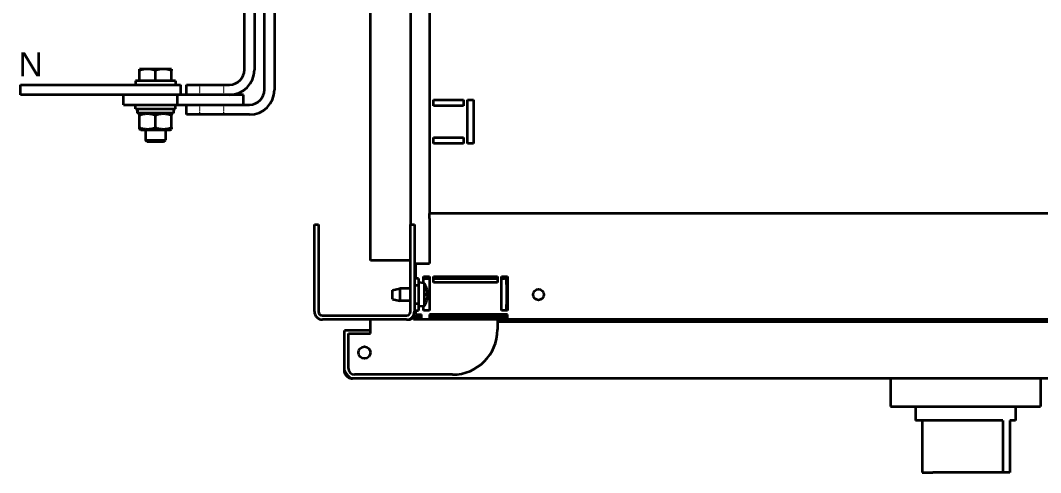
# Model space of a CAD drawing. Header units: millimetres. Extents: x -116965 to 323937, y 291661 to 566926.
# Drawn here: x -13696 to -13186, y 301806 to 302032 of the extents above; entities that cross this region are included whole.
import ezdxf

# ---------------------------------------------------------------- set-up
doc = ezdxf.new("R2010")
doc.units = ezdxf.units.MM
doc.linetypes.add('DASHED', pattern=[0.75, 0.5, -0.25])
for name, color, linetype, lineweight in [('Hidden Edges(Schneider)', 7, 'DASHED', 18), ('Symbols(Schneider)', 7, 'Continuous', 18), ('Visible Edges(Schneider)', 7, 'Continuous', 35)]:
    doc.layers.add(name, color=color, linetype=linetype, lineweight=lineweight)
doc.styles.add('schneder_2', font='micross.ttf')

msp = doc.modelspace()

# ---------------------------------------------------------------- linework, layer by layer
at = {"layer": 'Hidden Edges(Schneider)', "ltscale": 0.025733}
for p, q in [((-13606.573145, 302000.021473), (-13606.573145, 301995.021473)), ((-13594.573145, 302000.021473), (-13594.573145, 301995.021473)), ((-13606.573145, 301990.021473), (-13606.573145, 301985.021473)), ((-13594.573145, 301990.021473), (-13594.573145, 301985.021473))]:
    msp.add_line(p, q, dxfattribs=at)
at = {"layer": 'Visible Edges(Schneider)'}
for p, q in [((-13521.073145, 301912.021473), (-13521.073145, 302253.021473)), ((-13501.073145, 302235.021473), (-13501.073145, 301930.021473)), ((-13569.073145, 302122.521473), (-13569.073145, 301997.521473)), ((-13584.073145, 302007.521473), (-13584.073145, 302110.021473)), ((-13579.073145, 302110.274024), (-13579.073145, 302007.521473)), ((-13574.073145, 301997.521473), (-13574.073145, 302112.521473)), ((-13491.573145, 302064.021473), (-13491.573145, 301936.521473)), ((-13632.573145, 302007.821473), (-13636.573145, 302007.821473)), ((-13636.573145, 302007.106942), (-13636.573145, 302007.821473)), ((-13636.573145, 302002.021473), (-13636.573145, 302007.106942)), ((-13624.573145, 302007.821473), (-13632.573145, 302007.821473)), ((-13628.573145, 302002.021473), (-13628.573145, 302007.106942)), ((-13620.573145, 302007.821473), (-13624.573145, 302007.821473)), ((-13620.573145, 302007.821473), (-13620.573145, 302007.106942)), ((-13620.573145, 302002.021473), (-13620.573145, 302007.106942)), ((-13618.573145, 302002.021473), (-13638.573145, 302002.021473)), ((-13638.573145, 302002.021473), (-13638.573145, 302000.021473)), ((-13618.573145, 302002.021473), (-13618.573145, 302000.021473)), ((-13696.073145, 301995.021473), (-13696.073145, 302000.021473)), ((-13696.073145, 302000.021473), (-13616.073145, 302000.021473)), ((-13616.073145, 302000.021473), (-13616.073145, 301995.021473)), ((-13613.073145, 301995.021473), (-13613.073145, 302000.021473)), ((-13613.073145, 302000.021473), (-13591.573145, 302000.021473)), ((-13616.073145, 301995.021473), (-13696.073145, 301995.021473)), ((-13644.573145, 301990.021473), (-13644.573145, 301995.021473)), ((-13617.573145, 301990.021473), (-13617.573145, 301995.021473)), ((-13584.573145, 301995.021473), (-13616.073145, 301995.021473)), ((-13584.573145, 301990.021473), (-13584.573145, 301995.021473)), ((-13489.573145, 301992.521473), (-13474.573145, 301992.521473)), ((-13489.573145, 301989.521473), (-13489.573145, 301992.521473)), ((-13474.573145, 301992.521473), (-13474.573145, 301989.521473)), ((-13472.573145, 301992.521473), (-13469.573145, 301992.521473)), ((-13472.573145, 301970.521473), (-13472.573145, 301992.521473)), ((-13469.573145, 301992.521473), (-13469.573145, 301970.521473)), ((-13644.573145, 301990.021473), (-13617.573145, 301990.021473)), ((-13638.573145, 301988.021473), (-13638.573145, 301990.021473)), ((-13638.573145, 301988.021473), (-13618.573145, 301988.021473)), ((-13637.623145, 301987.259371), (-13637.623145, 301985.821473)), ((-13619.523145, 301988.021473), (-13619.523145, 301985.821473)), ((-13618.573145, 301988.021473), (-13618.573145, 301990.021473)), ((-13617.573145, 301990.021473), (-13584.573145, 301990.021473)), ((-13613.073145, 301985.021473), (-13613.073145, 301990.021473)), ((-13584.573145, 301990.021473), (-13581.573145, 301990.021473)), ((-13474.573145, 301989.521473), (-13489.573145, 301989.521473)), ((-13637.584988, 301985.821473), (-13637.623145, 301985.821473)), ((-13637.460092, 301985.821473), (-13637.584988, 301985.821473)), ((-13619.523145, 301985.821473), (-13637.460092, 301985.821473)), ((-13635.873145, 301985.821473), (-13636.573145, 301985.417328)), ((-13636.573145, 301984.702797), (-13636.573145, 301985.417328)), ((-13636.573145, 301978.540149), (-13636.573145, 301984.702797)), ((-13628.573145, 301978.540149), (-13628.573145, 301984.702797)), ((-13621.273145, 301985.821473), (-13620.573145, 301985.417328)), ((-13620.573145, 301985.417328), (-13620.573145, 301984.702797)), ((-13620.573145, 301978.540149), (-13620.573145, 301984.702797)), ((-13581.573145, 301985.021473), (-13613.073145, 301985.021473)), ((-13636.573145, 301977.825618), (-13636.573145, 301978.540149)), ((-13635.873145, 301977.421473), (-13636.573145, 301977.825618)), ((-13635.873145, 301977.421473), (-13621.273145, 301977.421473)), ((-13633.573145, 301977.421473), (-13633.573145, 301972.341648)), ((-13623.573145, 301977.421473), (-13623.573145, 301972.341648)), ((-13621.273145, 301977.421473), (-13620.573145, 301977.825618)), ((-13620.573145, 301978.540149), (-13620.573145, 301977.825618)), ((-13633.573145, 301972.341648), (-13623.573145, 301972.341648)), ((-13632.65297, 301971.421373), (-13633.573145, 301972.341648)), ((-13624.49332, 301971.421373), (-13632.65297, 301971.421373)), ((-13624.49332, 301971.421373), (-13623.573145, 301972.341648)), ((-13489.573145, 301973.521473), (-13474.573145, 301973.521473)), ((-13489.573145, 301970.521473), (-13489.573145, 301973.521473)), ((-13474.573145, 301973.521473), (-13474.573145, 301970.521473)), ((-13474.573145, 301970.521473), (-13489.573145, 301970.521473)), ((-13469.573145, 301970.521473), (-13472.573145, 301970.521473)), ((-13491.573145, 301936.521473), (-13491.573145, 301935.521473)), ((-13491.573145, 301933.021473), (-13491.573145, 301935.521473)), ((-12907.573145, 301935.521473), (-13491.573145, 301935.521473)), ((-13491.573145, 301933.021473), (-13491.573145, 301910.521473)), ((-13549.073145, 301886.521473), (-13549.073145, 301930.021473)), ((-13549.073145, 301930.021473), (-13547.073145, 301930.021473)), ((-13547.073145, 301930.021473), (-13547.073145, 301886.521473)), ((-13501.073145, 301886.521473), (-13501.073145, 301930.021473)), ((-13501.073145, 301930.021473), (-13499.073145, 301930.021473)), ((-13499.073145, 301930.021473), (-13499.073145, 301886.521473)), ((-13505.073145, 301912.021473), (-13521.073145, 301912.021473)), ((-13501.073145, 301912.021473), (-13505.073145, 301912.021473)), ((-13498.573145, 301910.521473), (-13496.073145, 301910.521473)), ((-13498.573145, 301910.521473), (-13498.573145, 301904.021473)), ((-13496.073145, 301910.521473), (-13491.573145, 301910.521473)), ((-13497.073145, 301903.021473), (-13499.073145, 301903.021473)), ((-13499.073145, 301899.685163), (-13497.073145, 301899.685163)), ((-13498.522635, 301904.021473), (-13498.573145, 301904.021473)), ((-13498.573145, 301903.021473), (-13498.573145, 301904.021473)), ((-13498.522635, 301904.021473), (-13498.522635, 301903.021473)), ((-13497.073145, 301903.021473), (-13497.073145, 301899.685163)), ((-13494.296594, 301900.778556), (-13497.073145, 301901.021473)), ((-13497.073145, 301899.685163), (-13497.073145, 301890.357784)), ((-13494.573145, 301904.021473), (-13491.573145, 301904.021473)), ((-13494.573145, 301900.802751), (-13494.573145, 301904.021473)), ((-13494.573145, 301903.021473), (-13491.573145, 301903.021473)), ((-13494.296594, 301900.778556), (-13494.296594, 301889.26439)), ((-13491.573145, 301904.021473), (-13491.573145, 301887.021473)), ((-13489.573145, 301901.021473), (-13489.573145, 301904.021473)), ((-13489.573145, 301904.021473), (-13457.573145, 301904.021473)), ((-13489.573145, 301903.021473), (-13457.573145, 301903.021473)), ((-13457.573145, 301901.021473), (-13489.573145, 301901.021473)), ((-13457.573145, 301904.021473), (-13457.573145, 301901.021473)), ((-13455.573145, 301887.021473), (-13455.573145, 301904.021473)), ((-13455.573145, 301904.021473), (-13452.573145, 301904.021473)), ((-13455.573145, 301903.021473), (-13454.073145, 301903.021473)), ((-13453.093349, 301903.021473), (-13454.073145, 301903.021473)), ((-13452.573145, 301903.021473), (-13453.093349, 301903.021473)), ((-13453.073145, 301900.021473), (-13453.073145, 301903.014799)), ((-13453.073145, 301900.021473), (-13453.073145, 301890.021473)), ((-13452.573145, 301904.021473), (-13452.573145, 301887.021473)), ((-13510.073145, 301897.296473), (-13506.473145, 301898.171473)), ((-13510.073145, 301892.746473), (-13510.073145, 301897.296473)), ((-13506.473145, 301898.171473), (-13506.473145, 301891.871473)), ((-13501.073145, 301898.171473), (-13506.473145, 301898.171473)), ((-13493.046992, 301898.296008), (-13493.046992, 301898.311108)), ((-13493.046992, 301894.376549), (-13493.046992, 301895.666397)), ((-13492.607267, 301895.470667), (-13493.046992, 301895.432196)), ((-13492.607267, 301894.572279), (-13493.046992, 301894.61075)), ((-13492.576628, 301896.122611), (-13492.605309, 301896.120101)), ((-13510.073145, 301892.746473), (-13506.473145, 301891.871473)), ((-13501.073145, 301891.871473), (-13506.473145, 301891.871473)), ((-13497.073145, 301890.357784), (-13499.073145, 301890.357784)), ((-13497.073145, 301890.357784), (-13497.073145, 301887.021473)), ((-13493.046992, 301891.731838), (-13493.046992, 301891.746938)), ((-13492.576628, 301893.920335), (-13492.605309, 301893.922845)), ((-13453.073145, 301887.028147), (-13453.073145, 301890.021473)), ((-13545.073145, 301884.521473), (-13503.073145, 301884.521473)), ((-13499.073145, 301887.021473), (-13497.073145, 301887.021473)), ((-13499.073145, 301885.521473), (-13499.073145, 301886.521473)), ((-13498.573145, 301887.021473), (-13498.573145, 301885.021473)), ((-13498.573145, 301885.021473), (-13496.073145, 301885.021473)), ((-13494.296594, 301889.26439), (-13497.073145, 301889.021473)), ((-13496.073145, 301885.021473), (-13495.573145, 301885.021473)), ((-13495.573145, 301882.521473), (-13495.573145, 301885.021473)), ((-13494.573145, 301887.021473), (-13494.573145, 301889.240195)), ((-13491.573145, 301887.021473), (-13494.573145, 301887.021473)), ((-13452.573145, 301885.021473), (-13491.573145, 301885.021473)), ((-13491.573145, 301885.021473), (-13491.573145, 301882.521473)), ((-13453.573145, 301884.521473), (-13457.573145, 301884.521473)), ((-13457.573145, 301884.521473), (-13457.573145, 301884.021473)), ((-13452.573145, 301887.021473), (-13455.573145, 301887.021473)), ((-13453.573145, 301885.021473), (-13453.573145, 301884.521473)), ((-13452.573145, 301882.521473), (-13452.573145, 301885.021473)), ((-13503.073145, 301882.521473), (-13545.073145, 301882.521473)), ((-13521.073145, 301875.521473), (-13521.073145, 301882.521473)), ((-13503.073145, 301882.521473), (-13502.073145, 301882.521473)), ((-13499.573145, 301882.521473), (-13499.573145, 301884.021473)), ((-13499.573145, 301884.021473), (-13495.573145, 301884.021473)), ((-13495.573145, 301882.521473), (-13499.573145, 301882.521473)), ((-13491.573145, 301882.521473), (-13495.573145, 301882.521473)), ((-13491.573145, 301884.021473), (-13452.573145, 301884.021473)), ((-13452.573145, 301882.521473), (-13491.573145, 301882.521473)), ((-13457.573145, 301882.521473), (-13457.573145, 301877.521473)), ((-13457.573145, 301881.521473), (-12949.073145, 301881.521473)), ((-12949.073145, 301882.521473), (-13452.573145, 301882.521473)), ((-13521.073145, 301877.021473), (-13534.073145, 301877.021473)), ((-13534.073145, 301857.021473), (-13534.073145, 301877.021473)), ((-13532.073145, 301858.021473), (-13532.073145, 301875.521473)), ((-13532.073145, 301875.521473), (-13521.073145, 301875.521473)), ((-13480.073145, 301855.021473), (-13529.073145, 301855.021473)), ((-12868.073145, 301853.021473), (-13530.073145, 301853.021473)), ((-13261.073145, 301853.021473), (-13261.073145, 301839.021473)), ((-13186.073145, 301853.021473), (-13186.073145, 301839.021473)), ((-13261.073145, 301839.021473), (-13186.073145, 301839.021473)), ((-13248.573145, 301839.021473), (-13248.573145, 301832.021473)), ((-13198.573145, 301839.021473), (-13198.573145, 301832.021473)), ((-13204.974608, 301832.021473), (-13248.573145, 301832.021473)), ((-13245.274495, 301832.021473), (-13245.274495, 301806.021473)), ((-13204.974608, 301832.021473), (-13204.974608, 301806.021473)), ((-13201.419716, 301832.021473), (-13201.419716, 301806.021473)), ((-13198.573145, 301832.021473), (-13201.419716, 301832.021473)), ((-13245.274495, 301806.021473), (-13239.938778, 301806.021473)), ((-13236.261726, 301806.021473), (-13239.938778, 301806.021473)), ((-13204.974608, 301806.021473), (-13236.261726, 301806.021473)), ((-13201.419716, 301806.021473), (-13204.974608, 301806.021473))]:
    msp.add_line(p, q, dxfattribs=at)
at = {"layer": 'Visible Edges(Schneider)', "flags": 128}
for points in [[(-13632.573145, 302007.821473), (-13632.733485, 302007.820236), (-13632.893448, 302007.81654), (-13633.053162, 302007.8104), (-13633.212753, 302007.801832), (-13633.372348, 302007.790844), (-13633.532072, 302007.777441), (-13633.692046, 302007.761627), (-13633.852395, 302007.743398), (-13634.013243, 302007.722749), (-13634.174711, 302007.69967), (-13634.336926, 302007.674148), (-13634.500011, 302007.646167), (-13634.664094, 302007.615705), (-13634.829301, 302007.582739), (-13634.995762, 302007.547238), (-13635.16361, 302007.509172), (-13635.332978, 302007.468503), (-13635.504005, 302007.42519), (-13635.67683, 302007.379188), (-13635.851599, 302007.330448), (-13636.028459, 302007.278915), (-13636.207564, 302007.22453), (-13636.389071, 302007.167229), (-13636.573145, 302007.106942)], [(-13628.573145, 302007.106942), (-13628.757219, 302007.167229), (-13628.938727, 302007.22453), (-13629.117831, 302007.278915), (-13629.294692, 302007.330448), (-13629.46946, 302007.379188), (-13629.642286, 302007.42519), (-13629.813312, 302007.468503), (-13629.982681, 302007.509172), (-13630.150528, 302007.547238), (-13630.31699, 302007.582739), (-13630.482197, 302007.615705), (-13630.646279, 302007.646167), (-13630.809364, 302007.674148), (-13630.971579, 302007.69967), (-13631.133048, 302007.722749), (-13631.293895, 302007.743398), (-13631.454244, 302007.761627), (-13631.614219, 302007.777441), (-13631.773942, 302007.790844), (-13631.933537, 302007.801832), (-13632.093128, 302007.8104), (-13632.252842, 302007.81654), (-13632.412805, 302007.820236), (-13632.573145, 302007.821473)], [(-13624.573145, 302007.821473), (-13624.733485, 302007.820236), (-13624.893448, 302007.81654), (-13625.053162, 302007.8104), (-13625.212753, 302007.801832), (-13625.372349, 302007.790844), (-13625.532072, 302007.777441), (-13625.692046, 302007.761627), (-13625.852395, 302007.743398), (-13626.013243, 302007.722749), (-13626.174711, 302007.69967), (-13626.336926, 302007.674148), (-13626.500011, 302007.646167), (-13626.664094, 302007.615705), (-13626.829301, 302007.582739), (-13626.995762, 302007.547238), (-13627.16361, 302007.509172), (-13627.332978, 302007.468503), (-13627.504005, 302007.42519), (-13627.67683, 302007.379188), (-13627.851599, 302007.330448), (-13628.028459, 302007.278915), (-13628.207564, 302007.22453), (-13628.389071, 302007.167229), (-13628.573145, 302007.106942)], [(-13620.573145, 302007.106942), (-13620.757219, 302007.167229), (-13620.938727, 302007.22453), (-13621.117831, 302007.278915), (-13621.294691, 302007.330448), (-13621.46946, 302007.379188), (-13621.642286, 302007.42519), (-13621.813312, 302007.468503), (-13621.98268, 302007.509172), (-13622.150528, 302007.547238), (-13622.31699, 302007.582739), (-13622.482197, 302007.615705), (-13622.646279, 302007.646167), (-13622.809365, 302007.674148), (-13622.971579, 302007.69967), (-13623.133048, 302007.722749), (-13623.293895, 302007.743398), (-13623.454245, 302007.761627), (-13623.614219, 302007.777441), (-13623.773942, 302007.790844), (-13623.933537, 302007.801832), (-13624.093129, 302007.8104), (-13624.252842, 302007.81654), (-13624.412805, 302007.820236), (-13624.573145, 302007.821473)], [(-13628.573145, 301984.702797), (-13628.951226, 301984.82425), (-13629.316776, 301984.932583), (-13629.671344, 301985.028561), (-13630.01635, 301985.112843), (-13630.3531, 301985.185994), (-13630.682809, 301985.24849), (-13631.006613, 301985.30073), (-13631.325589, 301985.343043), (-13631.640758, 301985.375689), (-13631.953106, 301985.398868), (-13632.26359, 301985.41272), (-13632.573145, 301985.417328), (-13632.8827, 301985.41272), (-13633.193184, 301985.398868), (-13633.505532, 301985.375689), (-13633.820702, 301985.343043), (-13634.139677, 301985.30073), (-13634.463482, 301985.24849), (-13634.79319, 301985.185994), (-13635.12994, 301985.112843), (-13635.474946, 301985.028561), (-13635.829515, 301984.932583), (-13636.195065, 301984.82425), (-13636.573145, 301984.702797)], [(-13620.573145, 301984.702797), (-13620.951226, 301984.82425), (-13621.316776, 301984.932583), (-13621.671345, 301985.028561), (-13622.01635, 301985.112843), (-13622.3531, 301985.185994), (-13622.682809, 301985.24849), (-13623.006613, 301985.30073), (-13623.325589, 301985.343043), (-13623.640758, 301985.375689), (-13623.953106, 301985.398868), (-13624.26359, 301985.41272), (-13624.573145, 301985.417328), (-13624.882701, 301985.41272), (-13625.193184, 301985.398868), (-13625.505532, 301985.375689), (-13625.820702, 301985.343043), (-13626.139677, 301985.30073), (-13626.463482, 301985.24849), (-13626.79319, 301985.185994), (-13627.12994, 301985.112843), (-13627.474946, 301985.028561), (-13627.829515, 301984.932583), (-13628.195065, 301984.82425), (-13628.573145, 301984.702797)], [(-13636.573145, 301978.540149), (-13636.195065, 301978.418696), (-13635.829515, 301978.310364), (-13635.474946, 301978.214386), (-13635.12994, 301978.130103), (-13634.79319, 301978.056952), (-13634.463482, 301977.994456), (-13634.139677, 301977.942216), (-13633.820702, 301977.899903), (-13633.505532, 301977.867257), (-13633.193184, 301977.844078), (-13632.8827, 301977.830226), (-13632.573145, 301977.825618), (-13632.26359, 301977.830226), (-13631.953106, 301977.844078), (-13631.640758, 301977.867257), (-13631.325589, 301977.899903), (-13631.006613, 301977.942216), (-13630.682809, 301977.994456), (-13630.3531, 301978.056952), (-13630.01635, 301978.130103), (-13629.671344, 301978.214386), (-13629.316776, 301978.310364), (-13628.951226, 301978.418696), (-13628.573145, 301978.540149)], [(-13628.573145, 301978.540149), (-13628.195065, 301978.418696), (-13627.829515, 301978.310364), (-13627.474946, 301978.214386), (-13627.12994, 301978.130103), (-13626.79319, 301978.056952), (-13626.463482, 301977.994456), (-13626.139677, 301977.942216), (-13625.820702, 301977.899903), (-13625.505532, 301977.867257), (-13625.193184, 301977.844078), (-13624.882701, 301977.830226), (-13624.573145, 301977.825618), (-13624.26359, 301977.830226), (-13623.953106, 301977.844078), (-13623.640758, 301977.867257), (-13623.325589, 301977.899903), (-13623.006613, 301977.942216), (-13622.682809, 301977.994456), (-13622.3531, 301978.056952), (-13622.01635, 301978.130103), (-13621.671345, 301978.214386), (-13621.316776, 301978.310364), (-13620.951226, 301978.418696), (-13620.573145, 301978.540149)], [(-13453.093348, 301903.021473), (-13453.091675, 301903.021461), (-13453.090075, 301903.021425), (-13453.088549, 301903.021365), (-13453.087097, 301903.021282), (-13453.085719, 301903.021175), (-13453.084415, 301903.021043), (-13453.083182, 301903.02089), (-13453.082023, 301903.020712), (-13453.080936, 301903.020511), (-13453.079923, 301903.020288), (-13453.078981, 301903.020041), (-13453.078111, 301903.019771), (-13453.077312, 301903.019479), (-13453.076583, 301903.019165), (-13453.075927, 301903.018827), (-13453.075338, 301903.018468), (-13453.074823, 301903.018086), (-13453.074375, 301903.017682), (-13453.073998, 301903.017256), (-13453.073691, 301903.016808), (-13453.073452, 301903.016338), (-13453.073281, 301903.015846), (-13453.073178, 301903.015333), (-13453.073145, 301903.014799)], [(-13493.063824, 301895.678726), (-13493.062528, 301895.678296), (-13493.061278, 301895.677854), (-13493.060074, 301895.677402), (-13493.058916, 301895.676939), (-13493.057807, 301895.676467), (-13493.056746, 301895.675985), (-13493.055735, 301895.675495), (-13493.054774, 301895.674997), (-13493.053865, 301895.674492), (-13493.053008, 301895.67398), (-13493.052204, 301895.673461), (-13493.051454, 301895.672937), (-13493.050759, 301895.672407), (-13493.05012, 301895.671873), (-13493.049538, 301895.671335), (-13493.049013, 301895.670793), (-13493.048547, 301895.670249), (-13493.04814, 301895.669701), (-13493.047793, 301895.669152), (-13493.047507, 301895.668602), (-13493.047283, 301895.66805), (-13493.047122, 301895.667499), (-13493.047025, 301895.666948), (-13493.046992, 301895.666397)], [(-13492.61842, 301896.658274), (-13492.612642, 301896.623964), (-13492.606964, 301896.588778), (-13492.601453, 301896.553096), (-13492.596177, 301896.517298), (-13492.591203, 301896.481765), (-13492.586596, 301896.44687), (-13492.582391, 301896.412937), (-13492.578614, 301896.380266), (-13492.57529, 301896.349159), (-13492.572443, 301896.319919), (-13492.570074, 301896.292557), (-13492.568121, 301896.26636), (-13492.566608, 301896.241572), (-13492.565566, 301896.218528), (-13492.565028, 301896.197564), (-13492.565024, 301896.179008), (-13492.565551, 301896.163036), (-13492.56658, 301896.149692), (-13492.568079, 301896.139013), (-13492.570017, 301896.13104), (-13492.572374, 301896.125775), (-13492.57521, 301896.123032), (-13492.578523, 301896.122883), (-13492.582298, 301896.125456)], [(-13492.582298, 301895.99736), (-13492.578606, 301895.962192), (-13492.575377, 301895.927534), (-13492.572532, 301895.892463), (-13492.570081, 301895.857022), (-13492.568066, 301895.821618), (-13492.566528, 301895.78666), (-13492.565508, 301895.752556), (-13492.565024, 301895.719668), (-13492.565058, 301895.688279), (-13492.565588, 301895.658666), (-13492.566592, 301895.631103), (-13492.568051, 301895.605838), (-13492.569997, 301895.582292), (-13492.572442, 301895.560357), (-13492.575369, 301895.540322), (-13492.578762, 301895.522476), (-13492.582605, 301895.507109), (-13492.586873, 301895.494442), (-13492.591506, 301895.48449), (-13492.596439, 301895.47723), (-13492.601606, 301895.472641), (-13492.606943, 301895.4707), (-13492.612517, 301895.471331), (-13492.61842, 301895.474547)], [(-13492.61842, 301894.568399), (-13492.612642, 301894.571529), (-13492.606964, 301894.572134), (-13492.601453, 301894.570139), (-13492.596177, 301894.565467), (-13492.591203, 301894.558042), (-13492.586596, 301894.547815), (-13492.582391, 301894.53494), (-13492.578614, 301894.519658), (-13492.57529, 301894.50221), (-13492.572443, 301894.482837), (-13492.570074, 301894.461557), (-13492.568121, 301894.437811), (-13492.566608, 301894.411757), (-13492.565566, 301894.383623), (-13492.565028, 301894.353636), (-13492.565024, 301894.32203), (-13492.565551, 301894.289129), (-13492.56658, 301894.255332), (-13492.568079, 301894.221045), (-13492.570017, 301894.186672), (-13492.572374, 301894.152424), (-13492.57521, 301894.117361), (-13492.578523, 301894.081618), (-13492.582298, 301894.045586)], [(-13493.046992, 301894.376549), (-13493.047025, 301894.375998), (-13493.047122, 301894.375447), (-13493.047283, 301894.374896), (-13493.047507, 301894.374344), (-13493.047793, 301894.373794), (-13493.04814, 301894.373245), (-13493.048547, 301894.372698), (-13493.049013, 301894.372153), (-13493.049538, 301894.371611), (-13493.05012, 301894.371073), (-13493.050759, 301894.370539), (-13493.051454, 301894.370009), (-13493.052204, 301894.369485), (-13493.053008, 301894.368966), (-13493.053865, 301894.368454), (-13493.054774, 301894.367949), (-13493.055735, 301894.367451), (-13493.056746, 301894.366961), (-13493.057807, 301894.366479), (-13493.058916, 301894.366007), (-13493.060074, 301894.365544), (-13493.061278, 301894.365092), (-13493.062528, 301894.36465), (-13493.063824, 301894.36422)], [(-13492.582298, 301893.91749), (-13492.578607, 301893.920049), (-13492.575379, 301893.920007), (-13492.572532, 301893.917317), (-13492.57008, 301893.911935), (-13492.568066, 301893.903842), (-13492.566528, 301893.893016), (-13492.565508, 301893.879439), (-13492.565024, 301893.863204), (-13492.565058, 301893.844592), (-13492.565588, 301893.823902), (-13492.566592, 301893.801433), (-13492.56805, 301893.777456), (-13492.569996, 301893.751416), (-13492.57244, 301893.723194), (-13492.575367, 301893.693062), (-13492.57876, 301893.661291), (-13492.582604, 301893.628151), (-13492.586872, 301893.593944), (-13492.591505, 301893.55905), (-13492.596437, 301893.523869), (-13492.601605, 301893.488799), (-13492.606942, 301893.454237), (-13492.612517, 301893.419711), (-13492.61842, 301893.384672)], [(-13453.073145, 301887.028147), (-13453.073178, 301887.027613), (-13453.073281, 301887.0271), (-13453.073452, 301887.026608), (-13453.073691, 301887.026138), (-13453.073998, 301887.025691), (-13453.074375, 301887.025264), (-13453.074823, 301887.02486), (-13453.075338, 301887.024478), (-13453.075927, 301887.024119), (-13453.076583, 301887.023781), (-13453.077312, 301887.023467), (-13453.078111, 301887.023175), (-13453.078981, 301887.022905), (-13453.079923, 301887.022658), (-13453.080936, 301887.022435), (-13453.082023, 301887.022234), (-13453.083182, 301887.022056), (-13453.084415, 301887.021903), (-13453.085719, 301887.021772), (-13453.087097, 301887.021664), (-13453.088549, 301887.021581), (-13453.090075, 301887.021521), (-13453.091675, 301887.021485), (-13453.093348, 301887.021473)], [(-13530.073138, 301853.021473), (-13530.335208, 301853.030068), (-13530.596019, 301853.055796), (-13530.854694, 301853.098571), (-13531.109935, 301853.158171), (-13531.360103, 301853.23416), (-13531.604472, 301853.326203), (-13531.842281, 301853.433969), (-13532.072726, 301853.557123), (-13532.295047, 301853.695334), (-13532.508136, 301853.848026), (-13532.710353, 301854.013963), (-13532.901012, 301854.192483), (-13533.07954, 301854.382974), (-13533.245326, 301854.584824), (-13533.397838, 301854.797424), (-13533.536426, 301855.020031), (-13533.659984, 301855.251019), (-13533.768131, 301855.489431), (-13533.860446, 301855.734494), (-13533.936626, 301855.985406), (-13533.996173, 301856.2406), (-13534.03886, 301856.4989), (-13534.064571, 301856.75947), (-13534.073154, 301857.021473)], [(-13534.073154, 301857.021473), (-13533.906184, 301856.759406), (-13533.739368, 301856.498675), (-13533.572513, 301856.24012), (-13533.405467, 301855.984691), (-13533.238612, 301855.733934), (-13533.071796, 301855.488776), (-13532.904826, 301855.250014), (-13532.73801, 301855.019033), (-13532.571651, 301854.797237), (-13532.405559, 301854.585271), (-13532.239543, 301854.383784), (-13532.073489, 301854.193419), (-13531.907169, 301854.014823), (-13531.740428, 301853.848641), (-13531.573497, 301853.695896), (-13531.406833, 301853.557652), (-13531.240283, 301853.43431), (-13531.073657, 301853.326263), (-13530.906764, 301853.233905), (-13530.739871, 301853.157792), (-13530.573245, 301853.098356), (-13530.406696, 301853.055734), (-13530.240031, 301853.030061), (-13530.073138, 301853.021473)]]:
    msp.add_lwpolyline(points, dxfattribs=at)
at = {"layer": 'Visible Edges(Schneider)'}
for centre, radius in [((-13437.073145, 301895.021473), 2.7), ((-13524.073145, 301866.021473), 3)]:
    msp.add_circle(centre, radius, dxfattribs=at)
for centre, radius, start, end in [((-13591.573145, 302007.521473), 7.5, 270, 0), ((-13591.573145, 302007.521473), 12.5, 270, 0), ((-13581.573145, 301997.521473), 7.5, 270, 0), ((-13581.573145, 301997.521473), 12.5, 270, 0), ((-13502.473145, 301895.021473), 10, 19.79033099, 35.14925159), ((-13493.330992, 301898.311108), 0.284, 0, 19.79033099), ((-13502.473145, 301895.021473), 10, 324.85074841, 340.20966901), ((-13493.330992, 301891.731838), 0.284, 340.20966901, 0), ((-13545.073145, 301886.521473), 4, 180, 270), ((-13545.073145, 301886.521473), 2, 180, 270), ((-13503.073145, 301886.521473), 2, 270, 0), ((-13503.073145, 301886.521473), 4, 270, 0), ((-13502.073145, 301885.521473), 3, 330, 0), ((-13502.073145, 301885.521473), 3, 270, 326.44269024), ((-13480.073145, 301877.521473), 22.5, 270, 0), ((-13529.073145, 301858.021473), 3, 180, 270)]:
    msp.add_arc(centre, radius, start, end, dxfattribs=at)
for centre, major_axis, ratio, start_param, end_param in [((-13628.573145, 301987.259371), (0, 15.67506), 0.5773502692, 1.5221583678, 1.6626570221), ((-13628.573145, 301988.783575), (0, 15.67506), 0.5773502692, 1.6194342858, 1.7609085793), ((-13502.416885, 301895.113489), (8.513859, -5.205528), 0.9859433415, 0.7121366806, 0.8881684008), ((-13502.416885, 301894.385035), (9.940381, 0.878713), 0.142546848, 0.1570432502, 0.3330749703), ((-13502.416885, 301895.657911), (9.940381, -0.878713), 0.142546848, 5.9501103368, 6.126142057), ((-13500.090135, 301891.880202), (7.00389, 5.313245), 0.5617746416, 6.0470390891, 6.1058972938), ((-13500.090135, 301897.698902), (-6.566875, 5.844759), 0.6590973009, 3.8388311525, 3.8976893566), ((-13492.016175, 301896.542427), (-0.717846, -0.355425), 0.304044248, 0.4715323901, 0.5269459018), ((-13502.416885, 301894.929457), (-8.513859, -5.205528), 0.9859433415, 2.2534242528, 2.429455973), ((-13500.090135, 301892.344044), (6.566875, 5.844759), 0.6590973009, 5.5270886041, 5.5859468088), ((-13500.090135, 301898.162744), (7.00389, -5.313245), 0.5617746416, 0.1772880134, 0.2361462172), ((-13492.016175, 301893.500519), (0.717846, -0.355425), 0.304044248, 2.6146467677, 2.6700602635)]:
    msp.add_ellipse(centre, major_axis=major_axis, ratio=ratio, start_param=start_param, end_param=end_param, dxfattribs=at)

# ---------------------------------------------------------------- texts
at = {"layer": 'Symbols(Schneider)', "color": 7, "insert": (-13696.998123, 302016.251415), "char_height": 12.00000048, "attachment_point": 1, "style": 'schneder_2'}
msp.add_mtext('{\\fMicrosoft Sans Serif|b0|i0;\\H12.0000;N}', dxfattribs=at)

doc.saveas('drawing.dxf')
